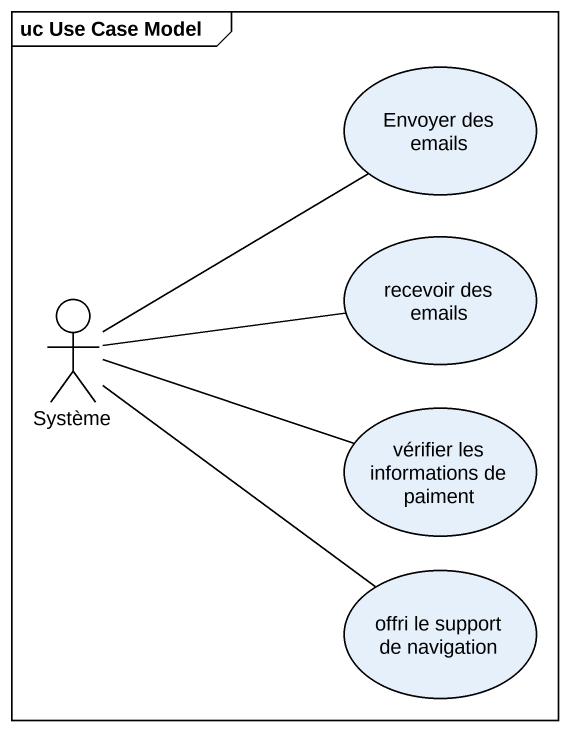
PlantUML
@startuml
mainframe uc Use Case Model
usecase "Envoyer des emails" as Envoyer_des_emails
actor Système
usecase "recevoir des emails" as recevoir_des_emails
usecase "vérifier les informations de paiment" as vérifier_les_informations
usecase "offri le support de navigation" as offri_le_support_de
Système -up- Envoyer_des_emails
Système -right- recevoir_des_emails
Système -right- vérifier_les_informations
Système -- offri_le_support_de
@enduml
